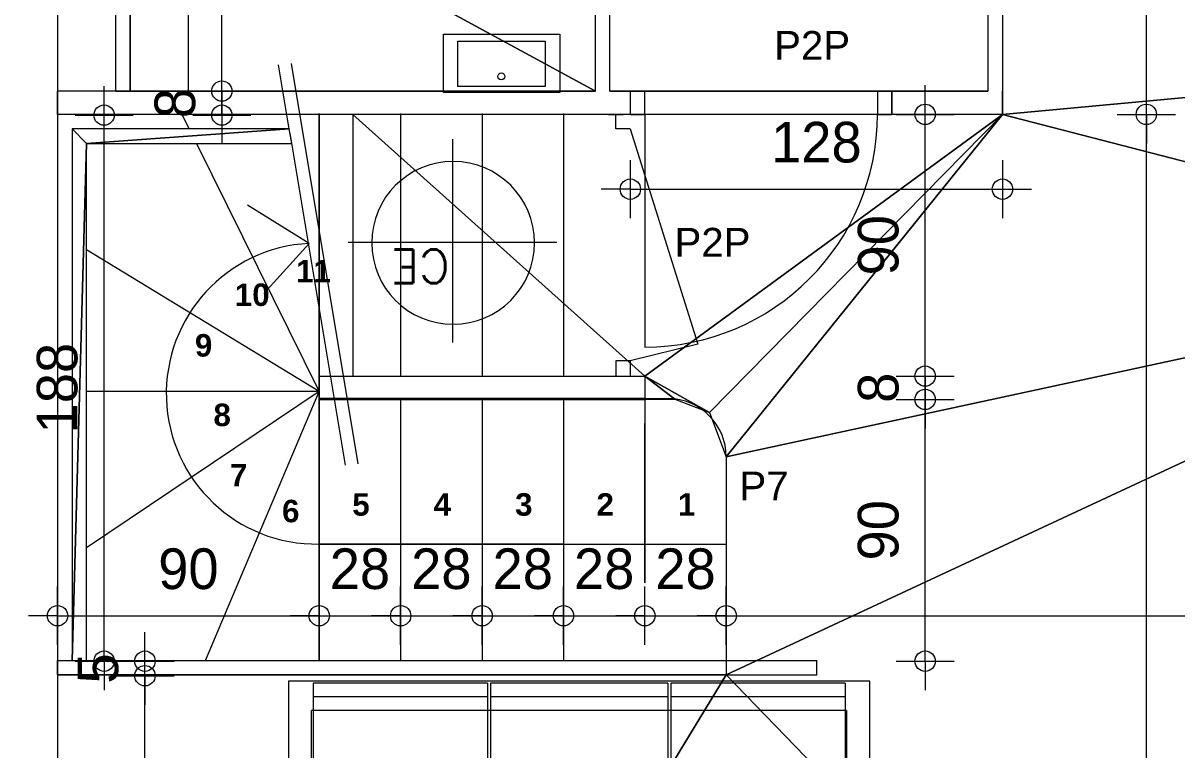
# Model space of a CAD drawing. Header units: metres. Extents: x -30.4 to 29.6, y -50.6 to 0.4.
# Drawn here: x -9.197 to -5.229, y -27.626 to -25.127 of the extents above; entities that cross this region are included whole.
import ezdxf
from ezdxf.enums import TextEntityAlignment as Align
from ezdxf.lldxf.tags import DXFTag

# ---------------------------------------------------------------- set-up
doc = ezdxf.new("R2010")
doc.units = ezdxf.units.M
doc.header["$MEASUREMENT"] = 0
for name, color, linetype in [('Calque commun', 7, 'Continuous'), ('Calque5', 7, 'Continuous'), ('Textes', 7, 'Continuous')]:
    doc.layers.add(name, color=color, linetype=linetype)
doc.styles.add('Arial12', font='arialbd.ttf', dxfattribs={"height": 0.077267})
doc.styles.add('Arial4', font='arial.ttf', dxfattribs={"height": 0.098961})
doc.styles.add('Century Gothic', font='GOTHIC.TTF', dxfattribs={"height": 0.139636})
doc.styles.add('Century Gothic Gras', font='txt.shx', dxfattribs={"height": 0.116336})
tags = doc.linetypes.add('DASHDOT2', pattern=[0.5, 0.25, -0.125, 0, -0.125]).pattern_tags.tags
tags[10:11] = [DXFTag(74, 4), DXFTag(75, 0), DXFTag(340, '0'), DXFTag(46, 1.0), DXFTag(50, 0.0), DXFTag(44, 0.0), DXFTag(45, 0.0)]
tags[8:9] = [DXFTag(74, 4), DXFTag(75, 0), DXFTag(340, '0'), DXFTag(46, 1.0), DXFTag(50, 0.0), DXFTag(44, 0.0), DXFTag(45, 0.0)]
tags[6:7] = [DXFTag(74, 4), DXFTag(75, 0), DXFTag(340, '0'), DXFTag(46, 1.0), DXFTag(50, 0.0), DXFTag(44, 0.0), DXFTag(45, 0.0)]
tags[4:5] = [DXFTag(74, 4), DXFTag(75, 0), DXFTag(340, '0'), DXFTag(46, 1.0), DXFTag(50, 0.0), DXFTag(44, 0.0), DXFTag(45, 0.0)]
tags = doc.linetypes.add('DOT2', pattern=[0.125, 0, -0.125]).pattern_tags.tags
tags[6:7] = [DXFTag(74, 4), DXFTag(75, 0), DXFTag(340, '0'), DXFTag(46, 1.0), DXFTag(50, 0.0), DXFTag(44, 0.0), DXFTag(45, 0.0)]
tags[4:5] = [DXFTag(74, 4), DXFTag(75, 0), DXFTag(340, '0'), DXFTag(46, 1.0), DXFTag(50, 0.0), DXFTag(44, 0.0), DXFTag(45, 0.0)]
tags = doc.linetypes.add('HIDDEN', pattern=[0.375, 0.25, -0.125]).pattern_tags.tags
tags[6:7] = [DXFTag(74, 4), DXFTag(75, 0), DXFTag(340, '0'), DXFTag(46, 1.0), DXFTag(50, 0.0), DXFTag(44, 0.0), DXFTag(45, 0.0)]
tags[4:5] = [DXFTag(74, 4), DXFTag(75, 0), DXFTag(340, '0'), DXFTag(46, 1.0), DXFTag(50, 0.0), DXFTag(44, 0.0), DXFTag(45, 0.0)]
tags = doc.linetypes.add('HIDDEN2', pattern=[0.1875, 0.125, -0.0625]).pattern_tags.tags
tags[6:7] = [DXFTag(74, 4), DXFTag(75, 0), DXFTag(340, '0'), DXFTag(46, 1.0), DXFTag(50, 0.0), DXFTag(44, 0.0), DXFTag(45, 0.0)]
tags[4:5] = [DXFTag(74, 4), DXFTag(75, 0), DXFTag(340, '0'), DXFTag(46, 1.0), DXFTag(50, 0.0), DXFTag(44, 0.0), DXFTag(45, 0.0)]
tags = doc.linetypes.add('HIDDENX2', pattern=[0.75, 0.5, -0.25]).pattern_tags.tags
tags[6:7] = [DXFTag(74, 4), DXFTag(75, 0), DXFTag(340, '0'), DXFTag(46, 1.0), DXFTag(50, 0.0), DXFTag(44, 0.0), DXFTag(45, 0.0)]
tags[4:5] = [DXFTag(74, 4), DXFTag(75, 0), DXFTag(340, '0'), DXFTag(46, 1.0), DXFTag(50, 0.0), DXFTag(44, 0.0), DXFTag(45, 0.0)]

# ---------------------------------------------------------------- blocks, each defined once
blk = doc.blocks.new('Block33275')
at = {"layer": 'Calque commun', "color": 7, "linetype": 'Continuous', "lineweight": 9}
blk.add_line((-9.0788, -22.7907), (-9.0788, -31.1506), dxfattribs=at)
blk = doc.blocks.new('sofa3-4')
at = {"layer": 'Calque commun', "color": 0, "linetype": 'ByBlock', "lineweight": -2}
for p, q in [((0, 0), (0, -0.8)), ((2, 0), (0, 0)), ((2, 0), (2, 0)), ((2, 0), (2, 0)), ((2, 0), (2, 0)), ((2, 0), (2, 0)), ((2, -0.8), (2, 0)), ((0.685, -0.0067), (0.085, -0.0067)), ((0.085, -0.0067), (0.085, -0.1)), ((0.685, -0.0067), (0.685, -0.1)), ((1.305, -0.0067), (0.695, -0.0067)), ((0.695, -0.0067), (0.695, -0.1)), ((1.305, -0.0067), (1.305, -0.1)), ((1.915, -0.0067), (1.315, -0.0067)), ((1.315, -0.0067), (1.315, -0.1)), ((1.915, -0.0067), (1.915, -0.1)), ((0.685, -0.054), (0.085, -0.054)), ((1.305, -0.054), (0.695, -0.054)), ((1.915, -0.054), (1.315, -0.054)), ((0.08, -0.1), (0.08, -0.1)), ((0.08, -0.1), (0.08, -0.1)), ((0.08, -0.1), (0.08, -0.1)), ((0.08, -0.1), (0.08, -0.1)), ((0.085, -0.1), (0.08, -0.1)), ((0.08, -0.74), (0.08, -0.1)), ((0.685, -0.1), (0.085, -0.1)), ((0.085, -0.1), (0.085, -0.14)), ((0.085, -0.11), (0.085, -0.11)), ((0.085, -0.11), (0.085, -0.11)), ((0.695, -0.1), (0.685, -0.1)), ((0.685, -0.1), (0.685, -0.14)), ((0.685, -0.11), (0.685, -0.11)), ((0.685, -0.11), (0.685, -0.11)), ((1.305, -0.1), (0.695, -0.1)), ((0.695, -0.1), (0.695, -0.14)), ((0.695, -0.11), (0.695, -0.11)), ((0.695, -0.11), (0.695, -0.11)), ((1.315, -0.1), (1.305, -0.1)), ((1.305, -0.1), (1.305, -0.14)), ((1.305, -0.11), (1.305, -0.11)), ((1.305, -0.11), (1.305, -0.11)), ((1.915, -0.1), (1.315, -0.1)), ((1.315, -0.1), (1.315, -0.14)), ((1.315, -0.11), (1.315, -0.11)), ((1.315, -0.11), (1.315, -0.11)), ((1.92, -0.1), (1.915, -0.1)), ((1.915, -0.1), (1.915, -0.14)), ((1.915, -0.11), (1.915, -0.11)), ((1.915, -0.11), (1.915, -0.11)), ((1.92, -0.1), (1.92, -0.1)), ((1.92, -0.1), (1.92, -0.1)), ((1.92, -0.1), (1.92, -0.1)), ((1.92, -0.1), (1.92, -0.1)), ((1.92, -0.1), (1.92, -0.74)), ((0.085, -0.14), (0.085, -0.81)), ((0.685, -0.14), (0.685, -0.81)), ((0.695, -0.14), (0.695, -0.81)), ((1.305, -0.14), (1.305, -0.81)), ((1.315, -0.14), (1.315, -0.81)), ((1.915, -0.14), (1.915, -0.81)), ((0.085, -0.27), (0.685, -0.27)), ((0.695, -0.27), (1.305, -0.27)), ((1.315, -0.27), (1.915, -0.27)), ((0.08, -0.76), (0.08, -0.74)), ((1.92, -0.74), (1.92, -0.76)), ((0.08, -0.8), (0.08, -0.76)), ((1.92, -0.76), (1.92, -0.8)), ((0, -0.8), (0, -0.8)), ((0, -0.8), (0, -0.8)), ((0, -0.8), (0.08, -0.8)), ((0.08, -0.8), (0.08, -0.8)), ((0.08, -0.8), (0.08, -0.8)), ((0.085, -0.81), (0.085, -0.81)), ((0.085, -0.81), (0.085, -0.81)), ((0.085, -0.81), (0.685, -0.81)), ((0.685, -0.81), (0.685, -0.81)), ((0.685, -0.81), (0.685, -0.81)), ((0.695, -0.81), (0.695, -0.81)), ((0.695, -0.81), (0.695, -0.81)), ((0.695, -0.81), (1.305, -0.81)), ((1.305, -0.81), (1.305, -0.81)), ((1.305, -0.81), (1.305, -0.81)), ((1.315, -0.81), (1.315, -0.81)), ((1.315, -0.81), (1.315, -0.81)), ((1.315, -0.81), (1.915, -0.81)), ((1.915, -0.81), (1.915, -0.81)), ((1.915, -0.81), (1.915, -0.81)), ((1.92, -0.8), (1.92, -0.8)), ((1.92, -0.8), (1.92, -0.8)), ((1.92, -0.8), (2, -0.8))]:
    blk.add_line(p, q, dxfattribs=at)
blk = doc.blocks.new('xmodule1pcent 13-13')
at = {"layer": 'Calque commun', "color": 5, "linetype": 'Continuous', "lineweight": 9}
blk.add_arc((0, 0), 0.5, 0, 359.9994, dxfattribs=at)
blk = doc.blocks.new('xmodule1pcent 13-14')
at = {"layer": 'Calque commun', "color": 5, "linetype": 'Continuous', "lineweight": 9}
blk.add_arc((0, 0), 0.5, 0, 359.9994, dxfattribs=at)
blk = doc.blocks.new('DimLine55328')
at = {"layer": 'Calque commun', "color": 5, "linetype": 'Continuous', "lineweight": 9}
for p, q in [((13.6222, -22.4067), (13.6222, -22.3067)), ((13.5222, -22.4067), (13.7222, -22.4067)), ((13.6222, -26.1866), (13.6222, -22.4067)), ((13.5222, -26.1866), (13.7222, -26.1866)), ((13.6222, -26.1866), (13.6222, -26.2866))]:
    blk.add_line(p, q, dxfattribs=at)
at = {"layer": 'Calque commun', "color": 5, "linetype": 'Continuous', "lineweight": 9, "extrusion": (0, 0, -1), "xscale": -0.07000000029802322, "yscale": -0.07000000029802322, "zscale": -0.07000000029802322, "rotation": -90.00000000000001}
for name, p in [('xmodule1pcent 13-14', (-13.6222, -22.4067)), ('xmodule1pcent 13-13', (-13.6222, -26.1866))]:
    blk.add_blockref(name, p, dxfattribs=at)
at = {"layer": 'Calque commun', "color": 5, "linetype": 'Continuous', "lineweight": 9, "style": 'Century Gothic'}
blk.add_text('378', height=0.13964, rotation=90, dxfattribs=at).set_placement((13.5722, -24.2966), align=Align.BOTTOM_CENTER)
blk = doc.blocks.new('xmodule1pcent 13-15')
at = {"layer": 'Calque commun', "color": 5, "linetype": 'Continuous', "lineweight": 9}
blk.add_arc((0, 0), 0.5, 0, 359.9994, dxfattribs=at)
blk = doc.blocks.new('xmodule1pcent 13-16')
at = {"layer": 'Calque commun', "color": 5, "linetype": 'Continuous', "lineweight": 9}
blk.add_arc((0, 0), 0.5, 0, 359.9994, dxfattribs=at)
blk = doc.blocks.new('DimLine55336')
at = {"layer": 'Calque commun', "color": 5, "linetype": 'Continuous', "lineweight": 9}
for p, q in [((13.6222, -22.3567), (13.6222, -22.2567)), ((13.5222, -22.3567), (13.7222, -22.3567)), ((13.6222, -22.4067), (13.6222, -22.3567)), ((13.5222, -22.4067), (13.7222, -22.4067)), ((13.6222, -22.4067), (13.6222, -22.5067))]:
    blk.add_line(p, q, dxfattribs=at)
at = {"layer": 'Calque commun', "color": 5, "linetype": 'Continuous', "lineweight": 9, "extrusion": (0, 0, -1), "xscale": -0.07000000029802322, "yscale": -0.07000000029802322, "zscale": -0.07000000029802322, "rotation": -90.00000000000001}
for name, p in [('xmodule1pcent 13-16', (-13.6222, -22.3567)), ('xmodule1pcent 13-15', (-13.6222, -22.4067))]:
    blk.add_blockref(name, p, dxfattribs=at)
at = {"layer": 'Calque commun', "color": 5, "linetype": 'Continuous', "lineweight": 9, "style": 'Century Gothic'}
blk.add_text('5', height=0.1396, rotation=90, dxfattribs=at).set_placement((13.5722, -22.3817), align=Align.BOTTOM_CENTER)
blk = doc.blocks.new('xmodule1pcent 13-17')
at = {"layer": 'Calque commun', "color": 5, "linetype": 'Continuous', "lineweight": 9}
blk.add_arc((0, 0), 0.5, 0, 359.9994, dxfattribs=at)
blk = doc.blocks.new('xmodule1pcent 13-18')
at = {"layer": 'Calque commun', "color": 5, "linetype": 'Continuous', "lineweight": 9}
blk.add_arc((0, 0), 0.5, 0, 359.9994, dxfattribs=at)
blk = doc.blocks.new('DimLine55344')
at = {"layer": 'Calque commun', "color": 5, "linetype": 'Continuous', "lineweight": 9}
for p, q in [((13.4816, -20.4792), (13.4816, -20.3792)), ((13.3816, -20.4792), (13.5816, -20.4792)), ((13.4816, -22.3567), (13.4816, -20.4792)), ((13.3816, -22.3567), (13.5816, -22.3567)), ((13.4816, -22.3567), (13.4816, -22.4567))]:
    blk.add_line(p, q, dxfattribs=at)
at = {"layer": 'Calque commun', "color": 5, "linetype": 'Continuous', "lineweight": 9, "extrusion": (0, 0, -1), "xscale": -0.07000000029802322, "yscale": -0.07000000029802322, "zscale": -0.07000000029802322, "rotation": -90.00000000000001}
for name, p in [('xmodule1pcent 13-18', (-13.4816, -20.4792)), ('xmodule1pcent 13-17', (-13.4816, -22.3567))]:
    blk.add_blockref(name, p, dxfattribs=at)
at = {"layer": 'Calque commun', "color": 5, "linetype": 'Continuous', "lineweight": 9, "style": 'Century Gothic'}
blk.add_text('188', height=0.13964, rotation=90, dxfattribs=at).set_placement((13.4316, -21.4179), align=Align.BOTTOM_CENTER)
blk = doc.blocks.new('xmodule1pcent 13-19')
at = {"layer": 'Calque commun', "color": 5, "linetype": 'Continuous', "lineweight": 9}
blk.add_arc((0, 0), 0.5, 0, 359.9994, dxfattribs=at)
blk = doc.blocks.new('xmodule1pcent 13-20')
at = {"layer": 'Calque commun', "color": 5, "linetype": 'Continuous', "lineweight": 9}
blk.add_arc((0, 0), 0.5, 0, 359.9994, dxfattribs=at)
blk = doc.blocks.new('DimLine55352')
at = {"layer": 'Calque commun', "color": 5, "linetype": 'Continuous', "lineweight": 9}
for p, q in [((13.8867, -20.3966), (13.8867, -20.2966)), ((13.7867, -20.3966), (13.9867, -20.3966)), ((13.8867, -20.4792), (13.8867, -20.3966)), ((13.7867, -20.4792), (13.9867, -20.4792)), ((13.8867, -20.4792), (13.8867, -20.5792))]:
    blk.add_line(p, q, dxfattribs=at)
at = {"layer": 'Calque commun', "color": 5, "linetype": 'Continuous', "lineweight": 9, "extrusion": (0, 0, -1), "xscale": -0.07000000029802322, "yscale": -0.07000000029802322, "zscale": -0.07000000029802322, "rotation": -90.00000000000001}
for name, p in [('xmodule1pcent 13-20', (-13.8867, -20.3966)), ('xmodule1pcent 13-19', (-13.8867, -20.4792))]:
    blk.add_blockref(name, p, dxfattribs=at)
at = {"layer": 'Calque commun', "color": 5, "linetype": 'Continuous', "lineweight": 9, "style": 'Century Gothic'}
blk.add_text('8', height=0.1396, rotation=90, dxfattribs=at).set_placement((13.8367, -20.4379), align=Align.BOTTOM_CENTER)
blk = doc.blocks.new('xmodule1pcent 13-23')
at = {"layer": 'Calque commun', "color": 5, "linetype": 'Continuous', "lineweight": 9}
blk.add_arc((0, 0), 0.5, 0, 359.9994, dxfattribs=at)
blk = doc.blocks.new('xmodule1pcent 13-24')
at = {"layer": 'Calque commun', "color": 5, "linetype": 'Continuous', "lineweight": 9}
blk.add_arc((0, 0), 0.5, 0, 359.9994, dxfattribs=at)
blk = doc.blocks.new('DimLine55368')
at = {"layer": 'Calque commun', "color": 5, "linetype": 'Continuous', "lineweight": 9}
for p, q in [((13.8867, -19.5266), (13.8867, -19.4266)), ((13.7866, -19.5266), (13.9867, -19.5266)), ((13.8867, -20.3966), (13.8867, -19.5266)), ((13.7867, -20.3966), (13.9867, -20.3966)), ((13.8867, -20.3966), (13.8867, -20.4966))]:
    blk.add_line(p, q, dxfattribs=at)
at = {"layer": 'Calque commun', "color": 5, "linetype": 'Continuous', "lineweight": 9, "extrusion": (0, 0, -1), "xscale": -0.07000000029802322, "yscale": -0.07000000029802322, "zscale": -0.07000000029802322, "rotation": -90.00000000000001}
for name, p in [('xmodule1pcent 13-24', (-13.8867, -19.5266)), ('xmodule1pcent 13-23', (-13.8867, -20.3966))]:
    blk.add_blockref(name, p, dxfattribs=at)
at = {"layer": 'Calque commun', "color": 5, "linetype": 'Continuous', "lineweight": 9, "style": 'Century Gothic'}
blk.add_text('87', height=0.13964, rotation=90.0001, dxfattribs=at).set_placement((13.8367, -19.9616), align=Align.BOTTOM_CENTER)
blk = doc.blocks.new('xmodule1pcent 13-26')
at = {"layer": 'Calque commun', "color": 5, "linetype": 'Continuous', "lineweight": 9}
blk.add_arc((0, 0), 0.5, 0, 359.9994, dxfattribs=at)
blk = doc.blocks.new('DimLine55670')
at = {"layer": 'Calque commun', "color": 5, "linetype": 'Continuous', "lineweight": 9}
for p, q in [((17.0664, -20.4766), (17.0664, -20.3766)), ((16.9664, -20.4766), (17.1664, -20.4766)), ((17.0664, -26.1866), (17.0664, -20.4766))]:
    blk.add_line(p, q, dxfattribs=at)
at = {"layer": 'Calque commun', "color": 5, "linetype": 'Continuous', "lineweight": 9, "extrusion": (0, 0, -1), "xscale": -0.07000000029802322, "yscale": -0.07000000029802322, "zscale": -0.07000000029802322, "rotation": -90.00000000000001}
blk.add_blockref('xmodule1pcent 13-26', (-17.0664, -20.4766), dxfattribs=at)
blk = doc.blocks.new('xmodule1pcent 13-27')
at = {"layer": 'Calque commun', "color": 5, "linetype": 'Continuous', "lineweight": 9}
blk.add_arc((0, 0), 0.5, 0, 359.9994, dxfattribs=at)
blk = doc.blocks.new('xmodule1pcent 13-28')
at = {"layer": 'Calque commun', "color": 5, "linetype": 'Continuous', "lineweight": 9}
blk.add_arc((0, 0), 0.5, 0, 359.9994, dxfattribs=at)
blk = doc.blocks.new('DimLine55678')
at = {"layer": 'Calque commun', "color": 5, "linetype": 'Continuous', "lineweight": 9}
for p, q in [((17.0664, -17.8266), (17.0664, -17.7266)), ((16.9664, -17.8266), (17.1664, -17.8266)), ((17.0664, -20.4766), (17.0664, -17.8266)), ((16.9664, -20.4766), (17.1664, -20.4766)), ((17.0664, -20.4766), (17.0664, -20.5766))]:
    blk.add_line(p, q, dxfattribs=at)
at = {"layer": 'Calque commun', "color": 5, "linetype": 'Continuous', "lineweight": 9, "extrusion": (0, 0, -1), "xscale": -0.07000000029802322, "yscale": -0.07000000029802322, "zscale": -0.07000000029802322, "rotation": -90.00000000000001}
for name, p in [('xmodule1pcent 13-28', (-17.0664, -17.8266)), ('xmodule1pcent 13-27', (-17.0664, -20.4766))]:
    blk.add_blockref(name, p, dxfattribs=at)
at = {"layer": 'Calque commun', "color": 5, "linetype": 'Continuous', "lineweight": 9, "style": 'Century Gothic'}
blk.add_text('265', height=0.13964, rotation=90, dxfattribs=at).set_placement((17.0164, -19.1516), align=Align.BOTTOM_CENTER)
blk = doc.blocks.new('xmodule1pcent 13-33')
at = {"layer": 'Calque commun', "color": 5, "linetype": 'Continuous', "lineweight": 9}
blk.add_arc((0, 0), 0.5, 0, 359.9994, dxfattribs=at)
blk = doc.blocks.new('xmodule1pcent 13-34')
at = {"layer": 'Calque commun', "color": 5, "linetype": 'Continuous', "lineweight": 9}
blk.add_arc((0, 0), 0.5, 0, 359.9994, dxfattribs=at)
blk = doc.blocks.new('DimLine56121')
at = {"layer": 'Calque commun', "color": 5, "linetype": 'Continuous', "lineweight": 9}
for p, q in [((16.3056, -21.4566), (16.3056, -21.3566)), ((16.2056, -21.4566), (16.4056, -21.4566)), ((16.3056, -22.3567), (16.3056, -21.4566)), ((16.2056, -22.3567), (16.4056, -22.3567)), ((16.3056, -22.3567), (16.3056, -22.4567))]:
    blk.add_line(p, q, dxfattribs=at)
at = {"layer": 'Calque commun', "color": 5, "linetype": 'Continuous', "lineweight": 9, "extrusion": (0, 0, -1), "xscale": -0.07000000029802322, "yscale": -0.07000000029802322, "zscale": -0.07000000029802322, "rotation": -90.00000000000001}
for name, p in [('xmodule1pcent 13-34', (-16.3056, -21.4566)), ('xmodule1pcent 13-33', (-16.3056, -22.3567))]:
    blk.add_blockref(name, p, dxfattribs=at)
at = {"layer": 'Calque commun', "color": 5, "linetype": 'Continuous', "lineweight": 9, "style": 'Century Gothic'}
blk.add_text('90', height=0.13964, rotation=90, dxfattribs=at).set_placement((16.2556, -21.9067), align=Align.BOTTOM_CENTER)
blk = doc.blocks.new('xmodule1pcent 13-35')
at = {"layer": 'Calque commun', "color": 5, "linetype": 'Continuous', "lineweight": 9}
blk.add_arc((0, 0), 0.5, 0, 359.9994, dxfattribs=at)
blk = doc.blocks.new('xmodule1pcent 13-36')
at = {"layer": 'Calque commun', "color": 5, "linetype": 'Continuous', "lineweight": 9}
blk.add_arc((0, 0), 0.5, 0, 359.9994, dxfattribs=at)
blk = doc.blocks.new('DimLine56129')
at = {"layer": 'Calque commun', "color": 5, "linetype": 'Continuous', "lineweight": 9}
for p, q in [((16.3056, -21.3766), (16.3056, -21.2766)), ((16.2056, -21.3766), (16.4056, -21.3766)), ((16.3056, -21.4566), (16.3056, -21.3766)), ((16.2056, -21.4566), (16.4056, -21.4566)), ((16.3056, -21.4566), (16.3056, -21.5566))]:
    blk.add_line(p, q, dxfattribs=at)
at = {"layer": 'Calque commun', "color": 5, "linetype": 'Continuous', "lineweight": 9, "extrusion": (0, 0, -1), "xscale": -0.07000000029802322, "yscale": -0.07000000029802322, "zscale": -0.07000000029802322, "rotation": -90.00000000000001}
for name, p in [('xmodule1pcent 13-36', (-16.3056, -21.3766)), ('xmodule1pcent 13-35', (-16.3056, -21.4566))]:
    blk.add_blockref(name, p, dxfattribs=at)
at = {"layer": 'Calque commun', "color": 5, "linetype": 'Continuous', "lineweight": 9, "style": 'Century Gothic'}
blk.add_text('8', height=0.1396, rotation=90, dxfattribs=at).set_placement((16.2556, -21.4166), align=Align.BOTTOM_CENTER)
blk = doc.blocks.new('xmodule1pcent 13-37')
at = {"layer": 'Calque commun', "color": 5, "linetype": 'Continuous', "lineweight": 9}
blk.add_arc((0, 0), 0.5, 0, 359.9994, dxfattribs=at)
blk = doc.blocks.new('xmodule1pcent 13-38')
at = {"layer": 'Calque commun', "color": 5, "linetype": 'Continuous', "lineweight": 9}
blk.add_arc((0, 0), 0.5, 0, 359.9994, dxfattribs=at)
blk = doc.blocks.new('DimLine56137')
at = {"layer": 'Calque commun', "color": 5, "linetype": 'Continuous', "lineweight": 9}
for p, q in [((16.3056, -20.4766), (16.3056, -20.3766)), ((16.2056, -20.4766), (16.4056, -20.4766)), ((16.3056, -21.3766), (16.3056, -20.4766)), ((16.2056, -21.3766), (16.4056, -21.3766)), ((16.3056, -21.3766), (16.3056, -21.4766))]:
    blk.add_line(p, q, dxfattribs=at)
at = {"layer": 'Calque commun', "color": 5, "linetype": 'Continuous', "lineweight": 9, "extrusion": (0, 0, -1), "xscale": -0.07000000029802322, "yscale": -0.07000000029802322, "zscale": -0.07000000029802322, "rotation": -90.00000000000001}
for name, p in [('xmodule1pcent 13-38', (-16.3056, -20.4766)), ('xmodule1pcent 13-37', (-16.3056, -21.3766))]:
    blk.add_blockref(name, p, dxfattribs=at)
at = {"layer": 'Calque commun', "color": 5, "linetype": 'Continuous', "lineweight": 9, "style": 'Century Gothic'}
blk.add_text('90', height=0.13964, rotation=90, dxfattribs=at).set_placement((16.2556, -20.9266), align=Align.BOTTOM_CENTER)
blk = doc.blocks.new('ce4')
at = {"layer": 'Calque commun', "color": 6, "linetype": 'Continuous', "lineweight": 9}
for p, q in [((0.0007, 0.3427), (0.0007, -0.3562)), ((-0.3566, -0.0007), (0.3605, -0.0007))]:
    blk.add_line(p, q, dxfattribs=at)
blk.add_arc((0, 0), 0.28, 0, 359.9994, dxfattribs=at)
at = {"layer": 'Calque commun', "color": 6, "linetype": 'ByBlock', "lineweight": -2, "style": 'Century Gothic Gras'}
blk.add_text('CE', height=0.11634, rotation=359.9993, dxfattribs=at).set_placement((0.0123, -0.0123), align=Align.BOTTOM_LEFT)
blk = doc.blocks.new('xmodule1pcent 13-39')
at = {"layer": 'Calque commun', "color": 5, "linetype": 'Continuous', "lineweight": 9}
blk.add_arc((0, 0), 0.5, 0, 359.9994, dxfattribs=at)
blk = doc.blocks.new('xmodule1pcent 13-40')
at = {"layer": 'Calque commun', "color": 5, "linetype": 'Continuous', "lineweight": 9}
blk.add_arc((0, 0), 0.5, 0, 359.9994, dxfattribs=at)
blk = doc.blocks.new('DimLine56309')
at = {"layer": 'Calque commun', "color": 5, "linetype": 'Continuous', "lineweight": 9}
for p, q in [((13.3216, -22.3005), (13.3216, -22.1005)), ((14.2216, -22.3005), (14.2216, -22.1005)), ((13.3216, -22.2005), (13.2216, -22.2005)), ((13.3216, -22.2005), (14.2216, -22.2005)), ((14.2216, -22.2005), (14.3216, -22.2005))]:
    blk.add_line(p, q, dxfattribs=at)
at = {"layer": 'Calque commun', "color": 5, "linetype": 'Continuous', "lineweight": 9, "extrusion": (0, 0, -1), "xscale": -0.07000000029802322, "yscale": -0.07000000029802322, "zscale": -0.07000000029802322, "rotation": -180}
for name, p in [('xmodule1pcent 13-39', (-13.3216, -22.2005)), ('xmodule1pcent 13-40', (-14.2216, -22.2005))]:
    blk.add_blockref(name, p, dxfattribs=at)
at = {"layer": 'Calque commun', "color": 5, "linetype": 'Continuous', "lineweight": 9, "style": 'Century Gothic'}
blk.add_text('90', height=0.13964, dxfattribs=at).set_placement((13.7716, -22.1505), align=Align.BOTTOM_CENTER)
blk = doc.blocks.new('xmodule1pcent 13-41')
at = {"layer": 'Calque commun', "color": 5, "linetype": 'Continuous', "lineweight": 9}
blk.add_arc((0, 0), 0.5, 0, 359.9994, dxfattribs=at)
blk = doc.blocks.new('xmodule1pcent 13-42')
at = {"layer": 'Calque commun', "color": 5, "linetype": 'Continuous', "lineweight": 9}
blk.add_arc((0, 0), 0.5, 0, 359.9994, dxfattribs=at)
blk = doc.blocks.new('DimLine56317')
at = {"layer": 'Calque commun', "color": 5, "linetype": 'Continuous', "lineweight": 9}
for p, q in [((14.2216, -22.3005), (14.2216, -22.1005)), ((14.5016, -22.3005), (14.5016, -22.1005)), ((14.2216, -22.2005), (14.1216, -22.2005)), ((14.2216, -22.2005), (14.5016, -22.2005)), ((14.5016, -22.2005), (14.6016, -22.2005))]:
    blk.add_line(p, q, dxfattribs=at)
at = {"layer": 'Calque commun', "color": 5, "linetype": 'Continuous', "lineweight": 9, "extrusion": (0, 0, -1), "xscale": -0.07000000029802322, "yscale": -0.07000000029802322, "zscale": -0.07000000029802322, "rotation": -180}
for name, p in [('xmodule1pcent 13-41', (-14.2216, -22.2005)), ('xmodule1pcent 13-42', (-14.5016, -22.2005))]:
    blk.add_blockref(name, p, dxfattribs=at)
at = {"layer": 'Calque commun', "color": 5, "linetype": 'Continuous', "lineweight": 9, "style": 'Century Gothic'}
blk.add_text('28', height=0.13964, dxfattribs=at).set_placement((14.3616, -22.1505), align=Align.BOTTOM_CENTER)
blk = doc.blocks.new('xmodule1pcent 13-43')
at = {"layer": 'Calque commun', "color": 5, "linetype": 'Continuous', "lineweight": 9}
blk.add_arc((0, 0), 0.5, 0, 359.9994, dxfattribs=at)
blk = doc.blocks.new('xmodule1pcent 13-44')
at = {"layer": 'Calque commun', "color": 5, "linetype": 'Continuous', "lineweight": 9}
blk.add_arc((0, 0), 0.5, 0, 359.9994, dxfattribs=at)
blk = doc.blocks.new('DimLine56325')
at = {"layer": 'Calque commun', "color": 5, "linetype": 'Continuous', "lineweight": 9}
for p, q in [((14.5016, -22.3005), (14.5016, -22.1005)), ((14.7816, -22.3005), (14.7816, -22.1005)), ((14.5016, -22.2005), (14.4016, -22.2005)), ((14.5016, -22.2005), (14.7816, -22.2005)), ((14.7816, -22.2005), (14.8816, -22.2005))]:
    blk.add_line(p, q, dxfattribs=at)
at = {"layer": 'Calque commun', "color": 5, "linetype": 'Continuous', "lineweight": 9, "extrusion": (0, 0, -1), "xscale": -0.07000000029802322, "yscale": -0.07000000029802322, "zscale": -0.07000000029802322, "rotation": -180}
for name, p in [('xmodule1pcent 13-43', (-14.5016, -22.2005)), ('xmodule1pcent 13-44', (-14.7816, -22.2005))]:
    blk.add_blockref(name, p, dxfattribs=at)
at = {"layer": 'Calque commun', "color": 5, "linetype": 'Continuous', "lineweight": 9, "style": 'Century Gothic'}
blk.add_text('28', height=0.13964, dxfattribs=at).set_placement((14.6416, -22.1505), align=Align.BOTTOM_CENTER)
blk = doc.blocks.new('xmodule1pcent 13-45')
at = {"layer": 'Calque commun', "color": 5, "linetype": 'Continuous', "lineweight": 9}
blk.add_arc((0, 0), 0.5, 0, 359.9994, dxfattribs=at)
blk = doc.blocks.new('xmodule1pcent 13-46')
at = {"layer": 'Calque commun', "color": 5, "linetype": 'Continuous', "lineweight": 9}
blk.add_arc((0, 0), 0.5, 0, 359.9994, dxfattribs=at)
blk = doc.blocks.new('DimLine56333')
at = {"layer": 'Calque commun', "color": 5, "linetype": 'Continuous', "lineweight": 9}
for p, q in [((14.7816, -22.3005), (14.7816, -22.1005)), ((15.0616, -22.3005), (15.0616, -22.1005)), ((14.7816, -22.2005), (14.6816, -22.2005)), ((14.7816, -22.2005), (15.0616, -22.2005)), ((15.0616, -22.2005), (15.1616, -22.2005))]:
    blk.add_line(p, q, dxfattribs=at)
at = {"layer": 'Calque commun', "color": 5, "linetype": 'Continuous', "lineweight": 9, "extrusion": (0, 0, -1), "xscale": -0.07000000029802322, "yscale": -0.07000000029802322, "zscale": -0.07000000029802322, "rotation": -180}
for name, p in [('xmodule1pcent 13-45', (-14.7816, -22.2005)), ('xmodule1pcent 13-46', (-15.0616, -22.2005))]:
    blk.add_blockref(name, p, dxfattribs=at)
at = {"layer": 'Calque commun', "color": 5, "linetype": 'Continuous', "lineweight": 9, "style": 'Century Gothic'}
blk.add_text('28', height=0.13964, dxfattribs=at).set_placement((14.9216, -22.1505), align=Align.BOTTOM_CENTER)
blk = doc.blocks.new('xmodule1pcent 13-47')
at = {"layer": 'Calque commun', "color": 5, "linetype": 'Continuous', "lineweight": 9}
blk.add_arc((0, 0), 0.5, 0, 359.9994, dxfattribs=at)
blk = doc.blocks.new('xmodule1pcent 13-48')
at = {"layer": 'Calque commun', "color": 5, "linetype": 'Continuous', "lineweight": 9}
blk.add_arc((0, 0), 0.5, 0, 359.9994, dxfattribs=at)
blk = doc.blocks.new('DimLine56341')
at = {"layer": 'Calque commun', "color": 5, "linetype": 'Continuous', "lineweight": 9}
for p, q in [((15.6215, -22.3005), (15.6215, -22.1005)), ((19.2815, -22.1005), (19.2815, -22.3005)), ((15.6215, -22.2005), (15.5215, -22.2005)), ((15.6215, -22.2005), (19.2815, -22.2005)), ((19.2815, -22.2005), (19.3815, -22.2005))]:
    blk.add_line(p, q, dxfattribs=at)
at = {"layer": 'Calque commun', "color": 5, "linetype": 'Continuous', "lineweight": 9, "extrusion": (0, 0, -1), "xscale": -0.07000000029802322, "yscale": -0.07000000029802322, "zscale": -0.07000000029802322, "rotation": -180}
for name, p in [('xmodule1pcent 13-47', (-15.6215, -22.2005)), ('xmodule1pcent 13-48', (-19.2815, -22.2005))]:
    blk.add_blockref(name, p, dxfattribs=at)
at = {"layer": 'Calque commun', "color": 5, "linetype": 'Continuous', "lineweight": 9, "style": 'Century Gothic'}
blk.add_text('366', height=0.13964, dxfattribs=at).set_placement((17.4515, -22.1505), align=Align.BOTTOM_CENTER)
blk = doc.blocks.new('xmodule1pcent 13-49')
at = {"layer": 'Calque commun', "color": 5, "linetype": 'Continuous', "lineweight": 9}
blk.add_arc((0, 0), 0.5, 0, 359.9994, dxfattribs=at)
blk = doc.blocks.new('xmodule1pcent 13-50')
at = {"layer": 'Calque commun', "color": 5, "linetype": 'Continuous', "lineweight": 9}
blk.add_arc((0, 0), 0.5, 0, 359.9994, dxfattribs=at)
blk = doc.blocks.new('DimLine56351')
at = {"layer": 'Calque commun', "color": 5, "linetype": 'Continuous', "lineweight": 9}
for p, q in [((15.0616, -22.3005), (15.0616, -22.1005)), ((15.3415, -22.3005), (15.3415, -22.1005)), ((15.0616, -22.2005), (14.9616, -22.2005)), ((15.0616, -22.2005), (15.3415, -22.2005)), ((15.3415, -22.2005), (15.4415, -22.2005))]:
    blk.add_line(p, q, dxfattribs=at)
at = {"layer": 'Calque commun', "color": 5, "linetype": 'Continuous', "lineweight": 9, "extrusion": (0, 0, -1), "xscale": -0.07000000029802322, "yscale": -0.07000000029802322, "zscale": -0.07000000029802322, "rotation": -180}
for name, p in [('xmodule1pcent 13-49', (-15.0616, -22.2005)), ('xmodule1pcent 13-50', (-15.3415, -22.2005))]:
    blk.add_blockref(name, p, dxfattribs=at)
at = {"layer": 'Calque commun', "color": 5, "linetype": 'Continuous', "lineweight": 9, "style": 'Century Gothic'}
blk.add_text('28', height=0.13964, dxfattribs=at).set_placement((15.2015, -22.1505), align=Align.BOTTOM_CENTER)
blk = doc.blocks.new('xmodule1pcent 13-51')
at = {"layer": 'Calque commun', "color": 5, "linetype": 'Continuous', "lineweight": 9}
blk.add_arc((0, 0), 0.5, 0, 359.9994, dxfattribs=at)
blk = doc.blocks.new('xmodule1pcent 13-52')
at = {"layer": 'Calque commun', "color": 5, "linetype": 'Continuous', "lineweight": 9}
blk.add_arc((0, 0), 0.5, 0, 359.9994, dxfattribs=at)
blk = doc.blocks.new('DimLine56359')
at = {"layer": 'Calque commun', "color": 5, "linetype": 'Continuous', "lineweight": 9}
for p, q in [((15.3415, -22.3005), (15.3415, -22.1005)), ((15.6215, -22.3005), (15.6215, -22.1005)), ((15.3415, -22.2005), (15.2415, -22.2005)), ((15.3415, -22.2005), (15.6215, -22.2005)), ((15.6215, -22.2005), (15.7215, -22.2005))]:
    blk.add_line(p, q, dxfattribs=at)
at = {"layer": 'Calque commun', "color": 5, "linetype": 'Continuous', "lineweight": 9, "extrusion": (0, 0, -1), "xscale": -0.07000000029802322, "yscale": -0.07000000029802322, "zscale": -0.07000000029802322, "rotation": -180}
for name, p in [('xmodule1pcent 13-51', (-15.3415, -22.2005)), ('xmodule1pcent 13-52', (-15.6215, -22.2005))]:
    blk.add_blockref(name, p, dxfattribs=at)
at = {"layer": 'Calque commun', "color": 5, "linetype": 'Continuous', "lineweight": 9, "style": 'Century Gothic'}
blk.add_text('28', height=0.13964, dxfattribs=at).set_placement((15.4815, -22.1505), align=Align.BOTTOM_CENTER)
blk = doc.blocks.new('lavmain')
at = {"layer": 'Calque commun', "color": 7, "linetype": 'Continuous', "lineweight": 9}
for p, q in [((0.4, 0), (0, 0)), ((0, 0), (0, -0.2)), ((0.4, -0.2), (0.4, 0)), ((0.35, -0.02), (0.05, -0.02)), ((0.05, -0.02), (0.05, -0.1757)), ((0.35, -0.1757), (0.35, -0.02)), ((0.05, -0.1757), (0.35, -0.1757)), ((0, -0.2), (0.4, -0.2))]:
    blk.add_line(p, q, dxfattribs=at)
blk.add_arc((0.1993, -0.055), 0.0121, 90, 89.9994, dxfattribs=at)
blk = doc.blocks.new('xmodule1pcent 13-53')
at = {"layer": 'Calque commun', "color": 5, "linetype": 'Continuous', "lineweight": 9}
blk.add_arc((0, 0), 0.5, 0, 359.9994, dxfattribs=at)
blk = doc.blocks.new('xmodule1pcent 13-54')
at = {"layer": 'Calque commun', "color": 5, "linetype": 'Continuous', "lineweight": 9}
blk.add_arc((0, 0), 0.5, 0, 359.9994, dxfattribs=at)
blk = doc.blocks.new('DimLine59466')
at = {"layer": 'Calque commun', "color": 5, "linetype": 'Continuous', "lineweight": 9}
for p, q in [((15.2915, -20.6338), (15.2915, -20.8338)), ((16.5715, -20.6338), (16.5715, -20.8338)), ((15.2915, -20.7338), (15.1915, -20.7338)), ((15.2915, -20.7338), (16.5715, -20.7338)), ((16.5715, -20.7338), (16.6715, -20.7338))]:
    blk.add_line(p, q, dxfattribs=at)
at = {"layer": 'Calque commun', "color": 5, "linetype": 'Continuous', "lineweight": 9, "extrusion": (0, 0, -1), "xscale": -0.07000000029802322, "yscale": -0.07000000029802322, "zscale": -0.07000000029802322, "rotation": -180}
for name, p in [('xmodule1pcent 13-53', (-15.2915, -20.7338)), ('xmodule1pcent 13-54', (-16.5715, -20.7338))]:
    blk.add_blockref(name, p, dxfattribs=at)
at = {"layer": 'Calque commun', "color": 5, "linetype": 'Continuous', "lineweight": 9, "style": 'Century Gothic'}
blk.add_text('128', height=0.13964, dxfattribs=at).set_placement((15.9315, -20.6838), align=Align.BOTTOM_CENTER)
blk = doc.blocks.new('@PRES_1_$$_1-124')
at = {"layer": 'Calque commun', "color": 5, "linetype": 'Continuous', "lineweight": 9}
blk.add_line((0.05, 0.08), (0.05, 0.88), dxfattribs=at)
at = {"layer": 'Calque commun', "color": 5, "linetype": 'Continuous', "lineweight": 9, "extrusion": (0, 0, -1)}
blk.add_arc((-0.05, 0.08), 0.8, 90, 180, dxfattribs=at)
at = {"layer": 'Calque commun', "color": 5, "linetype": 'Continuous', "lineweight": 9}
mesh = blk.add_polyface(dxfattribs=at)
corners = [(0, 0), (0, 0.08), (0.05, 0.08), (0.05, 0)]
mesh.append_faces([[corners[k] for k in face] for face in [(0, 1, 2, 3)]], dxfattribs={"color": 5})
mesh = blk.add_polyface(dxfattribs=at)
corners = [(0.85, 0), (0.85, 0.08), (0.9, 0.08), (0.9, 0)]
mesh.append_faces([[corners[k] for k in face] for face in [(0, 1, 2, 3)]], dxfattribs={"color": 5})
blk = doc.blocks.new('@PRES_1_$$_1-125')
at = {"layer": 'Calque commun', "color": 7, "linetype": 'Continuous', "lineweight": 9}
blk.add_line((0, 0), (0, 0.08), dxfattribs=at)
blk = doc.blocks.new('@PRES_1_$$_1-126')
at = {"layer": 'Calque commun', "color": 7, "linetype": 'Continuous', "lineweight": 9}
blk.add_line((0, 0), (0, 0.08), dxfattribs=at)
blk = doc.blocks.new('INTER_2D_COMB42')
at = {"layer": 'Calque5', "color": 0, "linetype": 'ByBlock', "lineweight": -2}
for name in ['@PRES_1_$$_1-124', '@PRES_1_$$_1-125']:
    blk.add_blockref(name, (0, 0), dxfattribs=at)
at = {"layer": 'Calque5', "color": 0, "linetype": 'ByBlock', "lineweight": -2, "extrusion": (0, 0, -1), "xscale": -1, "yscale": -1, "zscale": -1, "rotation": -180}
blk.add_blockref('@PRES_1_$$_1-126', (-0.9, 0), dxfattribs=at)
blk = doc.blocks.new('PLACED_COMB42')
at = {"layer": 'Calque5', "color": 0, "linetype": 'ByBlock', "lineweight": -2}
blk.add_blockref('INTER_2D_COMB42', (0, 0), dxfattribs=at)
blk = doc.blocks.new('xmodule1pcent 13-63')
at = {"layer": 'Calque commun', "color": 15, "linetype": 'Continuous', "lineweight": 18}
for p, q in [((16.5215, -17.8266), (16.5215, -20.3966)), ((16.5715, -17.8266), (16.5715, -20.3966)), ((15.1715, -20.3966), (15.1715, -19.4613)), ((15.2215, -20.3966), (15.2215, -19.4613)), ((13.5715, -20.3966), (13.5715, -19.5266)), ((13.5215, -20.3966), (13.5215, -19.5766)), ((13.5215, -20.3966), (13.5715, -20.3966))]:
    blk.add_line(p, q, dxfattribs=at)
at = {"layer": 'Calque commun', "color": 7, "linetype": 'DASHDOT2', "lineweight": 9}
for p, q in [((14.1186, -20.5266), (14.082, -20.3068)), ((14.3557, -21.6778), (14.1259, -20.3013)), ((14.3117, -21.6833), (14.1211, -20.5414))]:
    blk.add_line(p, q, dxfattribs=at)
at = {"layer": 'Calque commun', "color": 7, "linetype": 'Continuous', "lineweight": 18}
for p, q in [((13.3216, -20.4766), (13.3216, -20.3966)), ((15.1715, -20.3966), (13.3216, -20.3966)), ((15.2915, -20.3966), (15.2215, -20.3966)), ((16.5215, -20.3966), (16.1915, -20.3966)), ((16.5715, -20.4766), (16.5715, -20.3966)), ((15.2915, -20.4766), (13.3216, -20.4766)), ((16.5715, -20.4766), (16.1915, -20.4766)), ((14.2216, -21.3766), (15.3411, -21.3766)), ((14.2216, -21.3766), (14.2216, -21.4566)), ((15.3411, -21.3766), (15.3411, -21.4566)), ((14.2216, -21.4566), (15.3411, -21.4566))]:
    blk.add_line(p, q, dxfattribs=at)
at = {"layer": 'Calque commun', "color": 9, "linetype": 'Continuous', "lineweight": 9}
blk.add_line((15.2215, -20.3966), (16.5215, -20.3966), dxfattribs=at)
at = {"layer": 'Calque commun', "color": 7, "linetype": 'Continuous', "lineweight": 9}
for p, q in [((13.7493, -20.4766), (13.7741, -20.5266)), ((15.2169, -20.4766), (15.2669, -20.4766)), ((15.2415, -20.5266), (15.2415, -20.4766)), ((15.2915, -20.5266), (15.2415, -20.5266)), ((15.2915, -20.5266), (15.5239, -21.2667)), ((13.7989, -20.5766), (14.2216, -21.429)), ((14.1866, -20.9204), (13.9747, -20.7892)), ((14.2216, -21.429), (13.4215, -20.9426)), ((14.1866, -20.9204), (14.0307, -21.092)), ((14.0307, -21.092), (14.1866, -20.9204)), ((15.5239, -21.2667), (15.2915, -21.324)), ((15.2915, -21.324), (15.2415, -21.324)), ((15.2415, -21.324), (15.2415, -21.374)), ((14.2216, -21.454), (14.2216, -21.374)), ((14.2216, -21.429), (13.4215, -21.9672)), ((14.2216, -21.429), (13.4215, -21.429)), ((13.8302, -22.354), (14.2216, -21.429)), ((14.2216, -22.354), (14.2216, -21.454)), ((14.2216, -21.454), (14.2216, -22.354)), ((15.3415, -21.454), (14.2216, -21.454)), ((15.3416, -21.454), (14.2216, -21.454)), ((14.5016, -21.454), (14.5016, -22.354)), ((14.7816, -21.454), (14.7816, -22.354)), ((15.0616, -21.454), (15.0616, -22.354)), ((15.3415, -21.454), (15.3415, -22.0874)), ((15.3415, -21.454), (15.4215, -21.454)), ((15.3415, -22.0874), (15.3415, -21.5394)), ((15.6215, -21.654), (15.6215, -22.3541)), ((15.0616, -21.954), (14.2216, -21.954)), ((15.0616, -21.954), (15.6215, -21.954)), ((13.3216, -22.3541), (15.9331, -22.3541)), ((13.3216, -22.4041), (13.3216, -22.3541)), ((15.9331, -22.4041), (15.9331, -22.3541)), ((13.3216, -22.4041), (15.9331, -22.4041))]:
    blk.add_line(p, q, dxfattribs=at)
at = {"layer": 'Calque commun', "color": 7, "linetype": 'HIDDEN2', "lineweight": 9}
for p, q in [((14.2216, -21.454), (14.2216, -20.474)), ((14.2216, -20.474), (14.2216, -21.454)), ((14.2216, -20.474), (14.2216, -21.374)), ((14.5016, -20.474), (14.5016, -21.374)), ((14.7816, -20.474), (14.7816, -21.374)), ((15.2669, -20.4766), (15.0115, -20.4766)), ((15.0616, -20.474), (15.0616, -21.374)), ((14.2216, -21.454), (14.2216, -22.354))]:
    blk.add_line(p, q, dxfattribs=at)
at = {"layer": 'Calque commun', "color": 7, "linetype": 'HIDDEN', "lineweight": 9}
blk.add_line((15.2915, -21.324), (15.2915, -21.3741), dxfattribs=at)
at = {"layer": 'Calque commun', "color": 7, "linetype": 'HIDDENX2', "lineweight": 9}
blk.add_line((14.2216, -21.9541), (15.0616, -21.954), dxfattribs=at)
at = {"layer": 'Calque commun', "color": 7, "linetype": 'Continuous', "lineweight": 9}
for centre, radius, start, end in [((14.2127, -21.4369), 0.5172, 92.9012, 270.9837), ((15.4215, -21.654), 0.2, 0, 90)]:
    blk.add_arc(centre, radius, start, end, dxfattribs=at)
at = {"layer": 'Calque commun', "color": 5, "linetype": 'Continuous', "lineweight": 9}
for name in ['DimLine55678', 'DimLine55368', 'DimLine55352', 'DimLine55344', 'DimLine56137', 'DimLine55670', 'DimLine59466', 'DimLine56129', 'DimLine56121', 'DimLine56309', 'DimLine56317', 'DimLine56325', 'DimLine56333', 'DimLine56351', 'DimLine56359', 'DimLine56341', 'DimLine55336', 'DimLine55328']:
    blk.add_blockref(name, (0, 0), dxfattribs=at)
at = {"layer": 'Calque commun', "color": 0, "linetype": 'ByBlock', "lineweight": -2, "extrusion": (0, 0, -1), "xscale": -1, "yscale": -1, "zscale": -1}
for name, p in [('lavmain', (-14.6487, -20.4011)), ('PLACED_COMB42', (-15.2915, -20.3966))]:
    blk.add_blockref(name, p, dxfattribs=at)
at = {"layer": 'Calque commun', "color": 0, "linetype": 'ByBlock', "lineweight": -2, "xscale": -1, "yscale": -1, "zscale": -1}
blk.add_blockref('ce4', (14.6821, -20.9184), dxfattribs=at)
at = {"layer": 'Calque commun', "color": 8, "linetype": 'DOT2', "lineweight": 9, "xscale": -1, "yscale": -1, "zscale": -1, "rotation": 180}
blk.add_blockref('sofa3-4', (14.1154, -22.4258), dxfattribs=at)
at = {"layer": 'Calque commun', "color": 5, "linetype": 'ByBlock', "lineweight": -2, "style": 'Arial12'}
for s, height, p in [('11', 0.07727, (14.1418, -21.0776)), ('10', 0.07727, (13.9311, -21.1586)), ('9', 0.0773, (13.7939, -21.3326)), ('5', 0.0773, (14.3351, -21.8796)), ('4', 0.0773, (14.6151, -21.8796)), ('3', 0.0773, (14.8951, -21.8796)), ('2', 0.0773, (15.1751, -21.8796)), ('1', 0.0773, (15.4551, -21.8796))]:
    blk.add_text(s, height=height, dxfattribs=at).set_placement(p, align=Align.BOTTOM_LEFT)
for s, p in [('8', (13.9178, -21.5717)), ('7', (13.9742, -21.7793)), ('6', (14.1536, -21.9023))]:
    blk.add_text(s, height=0.0773, dxfattribs=at).set_placement(p, align=Align.BOTTOM_RIGHT)
at = {"layer": 'Textes', "color": 5, "linetype": 'ByBlock', "lineweight": -2, "style": 'Arial4'}
blk.add_text('P2P', height=0.09896, dxfattribs=at).set_placement((16.0475, -20.3186), align=Align.BOTTOM_RIGHT)
blk.add_text('P2P', height=0.09896, dxfattribs=at).set_placement((15.4435, -20.9955), align=Align.BOTTOM_LEFT)
blk.add_text('P7', height=0.09896, dxfattribs=at).set_placement((15.8359, -21.7049), align=Align.TOP_RIGHT)
at = {"layer": 'Calque commun', "color": 9, "linetype": 'Continuous', "lineweight": 18}
mesh = blk.add_polyface(dxfattribs=at)
corners = [(13.5715, -19.5266), (15.1715, -17.8266), (13.3216, -17.8266), (13.3216, -19.5266), (13.5715, -20.3966), (15.1715, -20.3966)]
mesh.append_faces([[corners[k] for k in face] for face in [(0, 2, 3)]], dxfattribs={"vtx0": -1, "color": 9})
mesh.append_faces([[corners[k] for k in face] for face in [(0, 1, 2), (0, 5, 1)]], dxfattribs={"vtx0": -1, "vtx2": -1, "color": 9})
mesh.append_faces([[corners[k] for k in face] for face in [(0, 4, 5)]], dxfattribs={"vtx2": -1, "color": 9})
mesh = blk.add_polyface(dxfattribs=at)
corners = [(15.6215, -21.654), (18.6215, -21.0066), (16.5715, -20.4766), (19.2815, -26.1866), (15.6215, -22.4041), (15.5636, -21.5019), (18.6215, -20.2866), (13.3216, -26.1866), (15.4445, -21.4553), (15.3411, -21.3766), (15.3411, -21.4566), (16.5715, -17.8266), (19.2815, -17.8268), (19.2815, -21.0066), (14.3372, -21.3766), (14.3372, -20.4766), (19.2815, -20.2866), (13.3216, -22.4041)]
mesh.append_faces([[corners[k] for k in face] for face in [(8, 9, 10), (12, 6, 16)]], dxfattribs={"vtx0": -1, "color": 9})
mesh.append_faces([[corners[k] for k in face] for face in [(3, 4, 7), (11, 6, 12), (5, 9, 8)]], dxfattribs={"vtx0": -1, "vtx1": -1, "color": 9})
mesh.append_faces([[corners[k] for k in face] for face in [(0, 1, 2), (3, 1, 4), (5, 2, 9)]], dxfattribs={"vtx0": -1, "vtx1": -1, "vtx2": -1, "color": 9})
mesh.append_faces([[corners[k] for k in face] for face in [(9, 2, 15)]], dxfattribs={"vtx0": -1, "vtx2": -1, "color": 9})
mesh.append_faces([[corners[k] for k in face] for face in [(14, 9, 15)]], dxfattribs={"vtx1": -1, "color": 9})
mesh.append_faces([[corners[k] for k in face] for face in [(5, 0, 2), (1, 6, 2), (0, 4, 1), (11, 2, 6)]], dxfattribs={"vtx1": -1, "vtx2": -1, "color": 9})
mesh.append_faces([[corners[k] for k in face] for face in [(3, 13, 1), (4, 17, 7)]], dxfattribs={"vtx2": -1, "color": 9})
at = {"layer": 'Calque commun', "color": 9, "linetype": 'Continuous', "lineweight": 9}
mesh = blk.add_polyface(dxfattribs=at)
corners = [(15.2215, -20.3966), (15.2215, -17.8266), (16.5215, -17.8266), (16.5215, -20.3966)]
mesh.append_faces([[corners[k] for k in face] for face in [(0, 1, 2, 3)]], dxfattribs={"color": 9})
at = {"layer": 'Calque commun', "color": 7, "linetype": 'Continuous', "lineweight": 9}
mesh = blk.add_polyface(dxfattribs=at)
corners = [(13.5715, -19.5266), (13.5715, -20.3966), (13.7715, -20.3966), (13.7715, -19.5266)]
mesh.append_faces([[corners[k] for k in face] for face in [(0, 1, 2, 3)]], dxfattribs={"color": 7})
mesh = blk.add_polyface(dxfattribs=at)
corners = [(13.4215, -22.3541), (13.4215, -20.5766), (13.3715, -22.3541), (13.3715, -20.5266), (14.1186, -20.5266), (14.127, -20.5766)]
mesh.append_faces([[corners[k] for k in face] for face in [(4, 1, 5)]], dxfattribs={"vtx0": -1, "color": 7})
mesh.append_faces([[corners[k] for k in face] for face in [(2, 1, 3)]], dxfattribs={"vtx0": -1, "vtx1": -1, "color": 7})
mesh.append_faces([[corners[k] for k in face] for face in [(0, 1, 2)]], dxfattribs={"vtx1": -1, "color": 7})
mesh.append_faces([[corners[k] for k in face] for face in [(4, 3, 1)]], dxfattribs={"vtx1": -1, "vtx2": -1, "color": 7})

msp = doc.modelspace()

# ---------------------------------------------------------------- block references
at = {"layer": 'Calque commun', "color": 0, "linetype": 'ByBlock', "lineweight": -2}
for name, p in [('Block33275', (0, 0)), ('xmodule1pcent 13-63', (-22.4004, -4.964))]:
    msp.add_blockref(name, p, dxfattribs=at)

# ---------------------------------------------------------------- meshes
at = {"layer": 'Calque commun', "color": 7, "linetype": 'Continuous', "lineweight": 9}
mesh = msp.add_polyface(dxfattribs=at)
corners = [(29.6021, -8.6275), (-30.3979, -8.6275), (-30.3979, -50.6275), (29.6021, -50.6275)]
mesh.append_faces([[corners[k] for k in face] for face in [(0, 1, 2, 3)]], dxfattribs={"color": 7})

doc.saveas('drawing.dxf')
